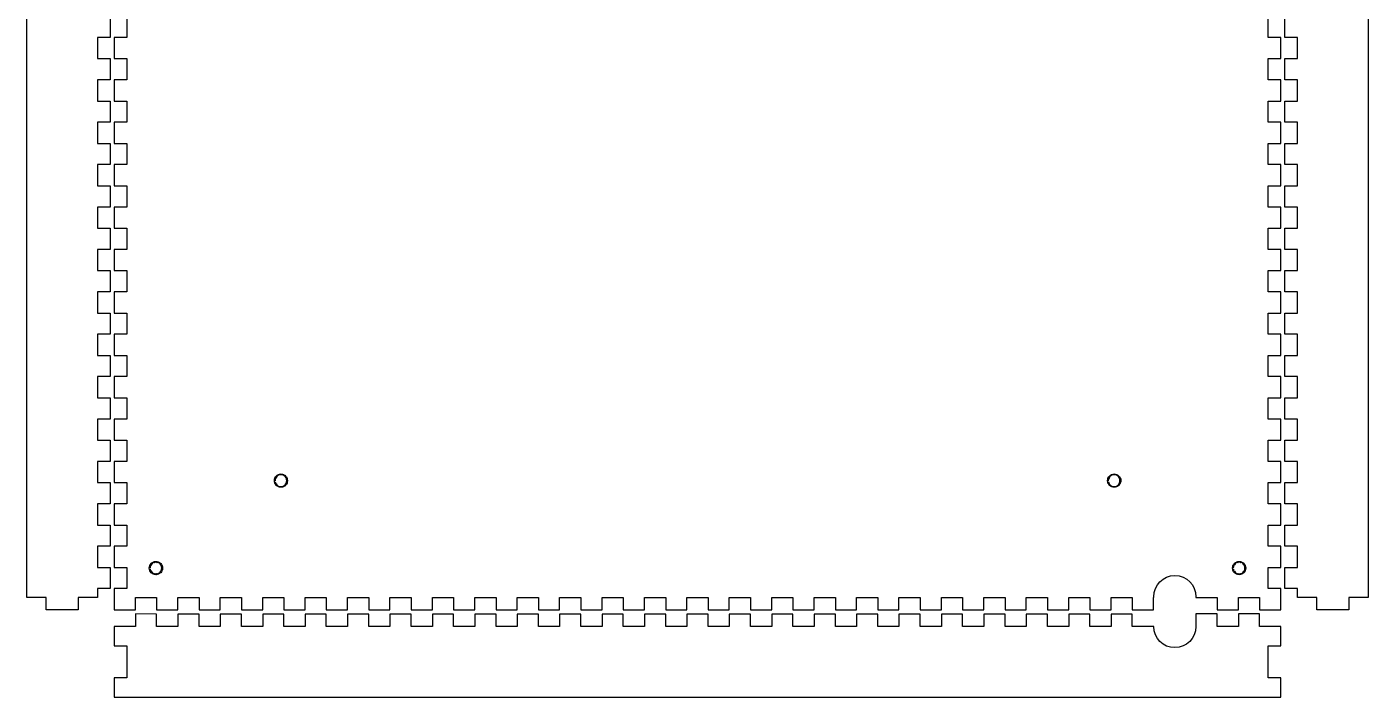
# Model space of a CAD drawing. Extents: x 4 to 326, y -29 to 293.
# Drawn here: x 4 to 326, y -29 to 132 of the extents above; entities that cross this region are included whole.
import ezdxf

# ---------------------------------------------------------------- set-up
doc = ezdxf.new("R2010")
doc.units = 0
doc.layers.add('Layer_1', color=7, linetype='CONTINUOUS')

msp = doc.modelspace()

# ---------------------------------------------------------------- linework, layer by layer
at = {"layer": 'Layer_1', "color": 7}
for p, q in [((4.025322, -4.998945), (4.050646, 267.647869)), ((325.949282, 267.640734), (325.974682, -5.002967)), ((24.000003, 134.5465), (24.000003, 129.455589)), ((28.001736, 134.545832), (28.001736, 129.457013)), ((302.00425, 129.457013), (302.00425, 134.545832)), ((306.000009, 129.454657), (306.000009, 134.545567)), ((24.000003, 129.455589), (21.000003, 129.455589)), ((21.000003, 129.455589), (21.000003, 124.364681)), ((28.001736, 129.457013), (25.003125, 129.457013)), ((25.003125, 129.457013), (25.003125, 124.359374)), ((305.002861, 129.457013), (302.00425, 129.457013)), ((305.002861, 124.359374), (305.002861, 129.457013)), ((309.000003, 129.454657), (306.000009, 129.454657)), ((309.000003, 124.363749), (309.000003, 129.454657)), ((21.000003, 124.364681), (24.000003, 124.364681)), ((24.000003, 124.364681), (24.000003, 119.273773)), ((25.003125, 124.359374), (28.001736, 124.359374)), ((28.001736, 124.359374), (28.001736, 119.270554)), ((302.00425, 119.270554), (302.00425, 124.359374)), ((302.00425, 124.359374), (305.002861, 124.359374)), ((306.000009, 119.272841), (306.000009, 124.363749)), ((306.000009, 124.363749), (309.000003, 124.363749)), ((24.000003, 119.273773), (21.000003, 119.273773)), ((21.000003, 119.273773), (21.000003, 114.182863)), ((28.001736, 119.270554), (25.003125, 119.270554)), ((25.003125, 119.270554), (25.003125, 114.181735)), ((305.002861, 119.270554), (302.00425, 119.270554)), ((305.002861, 114.181735), (305.002861, 119.270554)), ((309.000003, 119.272841), (306.000009, 119.272841)), ((309.000003, 114.18193), (309.000003, 119.272841)), ((21.000003, 114.182863), (24.000003, 114.182863)), ((24.000003, 114.182863), (24.000003, 109.091955)), ((25.003125, 114.181735), (28.001736, 114.181735)), ((28.001736, 114.181735), (28.001736, 109.092915)), ((302.00425, 109.092915), (302.00425, 114.181735)), ((302.00425, 114.181735), (305.002861, 114.181735)), ((306.000009, 109.091022), (306.000009, 114.18193)), ((306.000009, 114.18193), (309.000003, 114.18193)), ((24.000003, 109.091955), (21.000003, 109.091955)), ((21.000003, 109.091955), (21.000003, 104.001044)), ((28.001736, 109.092915), (25.003125, 109.092915)), ((25.003125, 109.092915), (25.003125, 104.004096)), ((305.002861, 109.092915), (302.00425, 109.092915)), ((305.002861, 104.004096), (305.002861, 109.092915)), ((309.000003, 109.091022), (306.000009, 109.091022)), ((309.000003, 104.000112), (309.000003, 109.091022)), ((21.000003, 104.001044), (24.000003, 104.001044)), ((24.000003, 104.001044), (24.000003, 98.910136)), ((25.003125, 104.004096), (28.001736, 104.004096)), ((28.001736, 104.004096), (28.001736, 98.906457)), ((302.00425, 98.906457), (302.00425, 104.004096)), ((302.00425, 104.004096), (305.002861, 104.004096)), ((306.000009, 98.909204), (306.000009, 104.000112)), ((306.000009, 104.000112), (309.000003, 104.000112)), ((24.000003, 98.910136), (21.000003, 98.910136)), ((21.000003, 98.910136), (21.000003, 93.819225)), ((28.001736, 98.906457), (25.003125, 98.906457)), ((25.003125, 98.906457), (25.003125, 93.817638)), ((305.002861, 98.906457), (302.00425, 98.906457)), ((305.002861, 93.817638), (305.002861, 98.906457)), ((309.000003, 98.909204), (306.000009, 98.909204)), ((309.000003, 93.818293), (309.000003, 98.909204)), ((21.000003, 93.819225), (24.000003, 93.819225)), ((24.000003, 93.819225), (24.000003, 88.728318)), ((25.003125, 93.817638), (28.001736, 93.817638)), ((28.001736, 93.817638), (28.001736, 88.728818)), ((302.00425, 88.728818), (302.00425, 93.817638)), ((302.00425, 93.817638), (305.002861, 93.817638)), ((306.000009, 88.727385), (306.000009, 93.818293)), ((306.000009, 93.818293), (309.000003, 93.818293)), ((24.000003, 88.728318), (21.000003, 88.728318)), ((21.000003, 88.728318), (21.000003, 83.63741)), ((28.001736, 88.728818), (25.003125, 88.728818)), ((25.003125, 88.728818), (25.003125, 83.639999)), ((305.002861, 88.728818), (302.00425, 88.728818)), ((305.002861, 83.639999), (305.002861, 88.728818)), ((309.000003, 88.727385), (306.000009, 88.727385)), ((309.000003, 83.636477), (309.000003, 88.727385)), ((21.000003, 83.63741), (24.000003, 83.63741)), ((24.000003, 83.63741), (24.000003, 78.546499)), ((25.003125, 83.639999), (28.001736, 83.639999)), ((28.001736, 83.639999), (28.001736, 78.54236)), ((302.00425, 78.54236), (302.00425, 83.639999)), ((302.00425, 83.639999), (305.002861, 83.639999)), ((306.000009, 78.545567), (306.000009, 83.636477)), ((306.000009, 83.636477), (309.000003, 83.636477)), ((24.000003, 78.546499), (21.000003, 78.546499)), ((21.000003, 78.546499), (21.000003, 73.455591)), ((28.001736, 78.54236), (25.003125, 78.54236)), ((25.003125, 78.54236), (25.003125, 73.45354)), ((305.002861, 78.54236), (302.00425, 78.54236)), ((305.002861, 73.45354), (305.002861, 78.54236)), ((309.000003, 78.545567), (306.000009, 78.545567)), ((309.000003, 73.454659), (309.000003, 78.545567)), ((21.000003, 73.455591), (24.000003, 73.455591)), ((24.000003, 73.455591), (24.000003, 68.36468)), ((25.003125, 73.45354), (28.001736, 73.45354)), ((28.001736, 73.45354), (28.001736, 68.364721)), ((302.00425, 68.364721), (302.00425, 73.45354)), ((302.00425, 73.45354), (305.002861, 73.45354)), ((306.000009, 68.363748), (306.000009, 73.454659)), ((306.000009, 73.454659), (309.000003, 73.454659)), ((24.000003, 68.36468), (21.000003, 68.36468)), ((21.000003, 68.36468), (21.000003, 63.273773)), ((28.001736, 68.364721), (25.003125, 68.364721)), ((25.003125, 68.364721), (25.003125, 63.275901)), ((305.002861, 68.364721), (302.00425, 68.364721)), ((305.002861, 63.275901), (305.002861, 68.364721)), ((309.000003, 68.363748), (306.000009, 68.363748)), ((309.000003, 63.27284), (309.000003, 68.363748)), ((21.000003, 63.273773), (24.000003, 63.273773)), ((24.000003, 63.273773), (24.000003, 58.182862)), ((25.003125, 63.275901), (28.001736, 63.275901)), ((28.001736, 63.275901), (28.001736, 58.178263)), ((302.00425, 58.178263), (302.00425, 63.275901)), ((302.00425, 63.275901), (305.002861, 63.275901)), ((306.000009, 58.181929), (306.000009, 63.27284)), ((306.000009, 63.27284), (309.000003, 63.27284)), ((24.000003, 58.182862), (21.000003, 58.182862)), ((21.000003, 58.182862), (21.000003, 53.091954)), ((28.001736, 58.178263), (25.003125, 58.178263)), ((25.003125, 58.178263), (25.003125, 53.089443)), ((305.002861, 58.178263), (302.00425, 58.178263)), ((305.002861, 53.089443), (305.002861, 58.178263)), ((309.000003, 58.181929), (306.000009, 58.181929)), ((309.000003, 53.091021), (309.000003, 58.181929)), ((21.000003, 53.091954), (24.000003, 53.091954)), ((24.000003, 53.091954), (24.000003, 48.001046)), ((25.003125, 53.089443), (28.001736, 53.089443)), ((28.001736, 53.089443), (28.001736, 48.000624)), ((302.00425, 48.000624), (302.00425, 53.089443)), ((302.00425, 53.089443), (305.002861, 53.089443)), ((306.000009, 48.000114), (306.000009, 53.091021)), ((306.000009, 53.091021), (309.000003, 53.091021)), ((24.000003, 48.001046), (21.000003, 48.001046)), ((21.000003, 48.001046), (21.000003, 42.910135)), ((28.001736, 48.000624), (25.003125, 48.000624)), ((25.003125, 48.000624), (25.003125, 42.911804)), ((305.002861, 48.000624), (302.00425, 48.000624)), ((305.002861, 42.911804), (305.002861, 48.000624)), ((309.000003, 48.000114), (306.000009, 48.000114)), ((309.000003, 42.909203), (309.000003, 48.000114)), ((21.000003, 42.910135), (24.000003, 42.910135)), ((24.000003, 42.910135), (24.000003, 37.819227)), ((25.003125, 42.911804), (28.001736, 42.911804)), ((28.001736, 42.911804), (28.001736, 37.814165)), ((302.00425, 37.814165), (302.00425, 42.911804)), ((302.00425, 42.911804), (305.002861, 42.911804)), ((306.000009, 37.818295), (306.000009, 42.909203)), ((306.000009, 42.909203), (309.000003, 42.909203)), ((24.000003, 37.819227), (21.000003, 37.819227)), ((21.000003, 37.819227), (21.000003, 32.728317)), ((28.001736, 37.814165), (25.003125, 37.814165)), ((25.003125, 37.814165), (25.003125, 32.725346)), ((305.002861, 37.814165), (302.00425, 37.814165)), ((305.002861, 32.725346), (305.002861, 37.814165)), ((309.000003, 37.818295), (306.000009, 37.818295)), ((309.000003, 32.727384), (309.000003, 37.818295)), ((21.000003, 32.728317), (24.000003, 32.728317)), ((24.000003, 32.728317), (24.000003, 27.637409)), ((25.003125, 32.725346), (28.001736, 32.725346)), ((28.001736, 32.725346), (28.001736, 27.636526)), ((302.00425, 27.636526), (302.00425, 32.725346)), ((302.00425, 32.725346), (305.002861, 32.725346)), ((306.000009, 27.636476), (306.000009, 32.727384)), ((306.000009, 32.727384), (309.000003, 32.727384)), ((24.000003, 27.637409), (21.000003, 27.637409)), ((21.000003, 27.637409), (21.000003, 22.546498)), ((28.001736, 27.636526), (25.003125, 27.636526)), ((25.003125, 27.636526), (25.003125, 22.547707)), ((305.002861, 27.636526), (302.00425, 27.636526)), ((305.002861, 22.547707), (305.002861, 27.636526)), ((309.000003, 27.636476), (306.000009, 27.636476)), ((309.000003, 22.545566), (309.000003, 27.636476)), ((21.000003, 22.546498), (24.000003, 22.546498)), ((24.000003, 22.546498), (24.000003, 17.45559)), ((25.003125, 22.547707), (28.001736, 22.547707)), ((28.001736, 22.547707), (28.001736, 17.458888)), ((63.43764, 23.341209), (63.550588, 23.623581)), ((63.43764, 23.058838), (63.43764, 23.341209)), ((63.43764, 23.341209), (63.43764, 23.341209)), ((63.43764, 22.71999), (63.43764, 23.002362)), ((63.43764, 23.002362), (63.43764, 23.002362)), ((63.550588, 22.437618), (63.43764, 22.71999)), ((63.43764, 22.71999), (63.43764, 22.71999)), ((63.550588, 23.623581), (63.663536, 23.905953)), ((63.550588, 23.623581), (63.550588, 23.623581)), ((63.720012, 23.567106), (63.607064, 23.284734)), ((63.607064, 23.284734), (63.607064, 23.341209)), ((63.607064, 23.341209), (63.607064, 23.002362)), ((63.607064, 23.002362), (63.607064, 23.058838)), ((63.607064, 22.71999), (63.607064, 22.776466)), ((63.607064, 22.776466), (63.720012, 22.494094)), ((63.720012, 23.905953), (63.889436, 24.131849)), ((63.83296, 23.793005), (63.720012, 23.567106)), ((63.720012, 23.567106), (63.720012, 23.567106)), ((64.002384, 24.018901), (63.83296, 23.793005)), ((63.83296, 23.793005), (63.83296, 23.793005)), ((63.889436, 24.131849), (64.115332, 24.357748)), ((63.889436, 24.131849), (63.889436, 24.131849)), ((64.22828, 24.188325), (64.002384, 24.018901)), ((64.002384, 24.018901), (64.002384, 24.018901)), ((64.115332, 24.357748), (64.397704, 24.470697)), ((64.115332, 24.357748), (64.115332, 24.357748)), ((64.454179, 24.301273), (64.22828, 24.188325)), ((64.22828, 24.188325), (64.22828, 24.188325)), ((64.397704, 24.470697), (64.680076, 24.583645)), ((64.397704, 24.470697), (64.397704, 24.470697)), ((64.736551, 24.414221), (64.454179, 24.301273)), ((64.454179, 24.301273), (64.454179, 24.301273)), ((64.680076, 24.583645), (65.018923, 24.64012)), ((64.680076, 24.583645), (64.680076, 24.583645)), ((65.301295, 24.414221), (64.736551, 24.414221)), ((65.018923, 24.64012), (65.018923, 24.64012)), ((65.018923, 24.64012), (65.301295, 24.583645)), ((65.301295, 24.583645), (65.35777, 24.583645)), ((65.583666, 24.301273), (65.301295, 24.414221)), ((65.35777, 24.583645), (65.640142, 24.470697)), ((65.809563, 24.188325), (65.527191, 24.301273)), ((65.527191, 24.301273), (65.583666, 24.301273)), ((65.640142, 24.470697), (65.640142, 24.470697)), ((65.640142, 24.470697), (65.866038, 24.357748)), ((66.035462, 24.018901), (65.809563, 24.188325)), ((65.809563, 24.188325), (65.809563, 24.188325)), ((65.866038, 24.357748), (65.922514, 24.357748)), ((65.922514, 24.357748), (66.14841, 24.131849)), ((66.204886, 23.793005), (65.978986, 24.018901)), ((65.978986, 24.018901), (66.035462, 24.018901)), ((66.14841, 24.131849), (66.14841, 24.131849)), ((66.14841, 24.131849), (66.317834, 23.905953)), ((66.317834, 23.567106), (66.14841, 23.793005)), ((66.14841, 23.793005), (66.204886, 23.793005)), ((66.317834, 23.905953), (66.317834, 23.905953)), ((66.317834, 23.905953), (66.487257, 23.623581)), ((66.374306, 23.284734), (66.317834, 23.567106)), ((66.317834, 23.567106), (66.317834, 23.567106)), ((66.317834, 22.494094), (66.374306, 22.776466)), ((66.430782, 23.002362), (66.374306, 23.341209)), ((66.374306, 23.341209), (66.374306, 23.284734)), ((66.374306, 22.71999), (66.430782, 23.058838)), ((66.374306, 22.776466), (66.374306, 22.71999)), ((66.430782, 23.058838), (66.430782, 23.002362)), ((66.487257, 23.623581), (66.487257, 23.623581)), ((66.487257, 23.623581), (66.54373, 23.341209)), ((66.54373, 22.71999), (66.487257, 22.437618)), ((66.54373, 23.341209), (66.54373, 23.341209)), ((66.54373, 23.341209), (66.600205, 23.058838)), ((66.600205, 23.002362), (66.54373, 22.71999)), ((66.54373, 22.71999), (66.54373, 22.71999)), ((263.413429, 23.058838), (263.469902, 23.341209)), ((263.469902, 22.71999), (263.413429, 23.002362)), ((263.413429, 23.002362), (263.413429, 23.002362)), ((263.469902, 23.341209), (263.526377, 23.623581)), ((263.469902, 23.341209), (263.469902, 23.341209)), ((263.526377, 22.437618), (263.469902, 22.71999)), ((263.469902, 22.71999), (263.469902, 22.71999)), ((263.526377, 23.623581), (263.695801, 23.905953)), ((263.526377, 23.623581), (263.526377, 23.623581)), ((263.639325, 23.341209), (263.582853, 23.002362)), ((263.582853, 23.002362), (263.582853, 23.058838)), ((263.695801, 23.567106), (263.639325, 23.284734)), ((263.639325, 23.284734), (263.639325, 23.341209)), ((263.639325, 22.71999), (263.639325, 22.776466)), ((263.639325, 22.776466), (263.695801, 22.494094)), ((263.695801, 23.905953), (263.865225, 24.131849)), ((263.695801, 23.905953), (263.695801, 23.905953)), ((263.865225, 23.793005), (263.695801, 23.567106)), ((263.695801, 23.567106), (263.695801, 23.567106)), ((264.034645, 24.018901), (263.808749, 23.793005)), ((263.808749, 23.793005), (263.865225, 23.793005)), ((263.865225, 24.131849), (264.091121, 24.357748)), ((263.865225, 24.131849), (263.865225, 24.131849)), ((264.204069, 24.188325), (263.978173, 24.018901)), ((263.978173, 24.018901), (264.034645, 24.018901)), ((264.091121, 24.357748), (264.147596, 24.357748)), ((264.147596, 24.357748), (264.373493, 24.470697)), ((264.486441, 24.301273), (264.204069, 24.188325)), ((264.204069, 24.188325), (264.204069, 24.188325)), ((264.373493, 24.470697), (264.655864, 24.583645)), ((264.373493, 24.470697), (264.373493, 24.470697)), ((264.71234, 24.414221), (264.429968, 24.301273)), ((264.429968, 24.301273), (264.486441, 24.301273)), ((264.71234, 24.583645), (264.994712, 24.64012)), ((265.277084, 24.414221), (264.71234, 24.414221)), ((264.994712, 24.64012), (264.994712, 24.64012)), ((264.994712, 24.64012), (265.333556, 24.583645)), ((265.559455, 24.301273), (265.277084, 24.414221)), ((265.333556, 24.583645), (265.333556, 24.583645)), ((265.333556, 24.583645), (265.615928, 24.470697)), ((265.785352, 24.188325), (265.559455, 24.301273)), ((265.559455, 24.301273), (265.559455, 24.301273)), ((265.615928, 24.470697), (265.615928, 24.470697)), ((265.615928, 24.470697), (265.898303, 24.357748)), ((266.011251, 24.018901), (265.785352, 24.188325)), ((265.785352, 24.188325), (265.785352, 24.188325)), ((265.898303, 24.357748), (265.898303, 24.357748)), ((265.898303, 24.357748), (266.124199, 24.131849)), ((266.180674, 23.793005), (266.011251, 24.018901)), ((266.011251, 24.018901), (266.011251, 24.018901)), ((266.124199, 24.131849), (266.124199, 24.131849)), ((266.124199, 24.131849), (266.293623, 23.905953)), ((266.293623, 23.567106), (266.180674, 23.793005)), ((266.180674, 23.793005), (266.180674, 23.793005)), ((266.293623, 23.905953), (266.350095, 23.905953)), ((266.406571, 23.284734), (266.293623, 23.567106)), ((266.293623, 23.567106), (266.293623, 23.567106)), ((266.293623, 22.494094), (266.406571, 22.776466)), ((266.350095, 23.905953), (266.463046, 23.623581)), ((266.406571, 23.002362), (266.406571, 23.341209)), ((266.406571, 23.341209), (266.406571, 23.284734)), ((266.406571, 22.71999), (266.406571, 23.058838)), ((266.406571, 23.058838), (266.406571, 23.002362)), ((266.406571, 22.776466), (266.406571, 22.71999)), ((266.463046, 23.623581), (266.463046, 23.623581)), ((266.463046, 23.623581), (266.575994, 23.341209)), ((266.575994, 22.71999), (266.463046, 22.437618)), ((266.575994, 23.341209), (266.575994, 23.341209)), ((266.575994, 23.341209), (266.575994, 23.058838)), ((266.575994, 23.002362), (266.575994, 22.71999)), ((266.575994, 22.71999), (266.575994, 22.71999)), ((302.00425, 17.458888), (302.00425, 22.547707)), ((302.00425, 22.547707), (305.002861, 22.547707)), ((306.000009, 17.454658), (306.000009, 22.545566)), ((306.000009, 22.545566), (309.000003, 22.545566)), ((63.663536, 22.155247), (63.550588, 22.381146)), ((63.720012, 22.494094), (63.720012, 22.494094)), ((63.720012, 22.494094), (63.83296, 22.211722)), ((63.889436, 21.92935), (63.720012, 22.155247)), ((63.83296, 22.211722), (63.83296, 22.268195)), ((63.83296, 22.268195), (64.002384, 22.042299)), ((63.889436, 21.872875), (63.889436, 21.92935)), ((64.115332, 21.703451), (63.889436, 21.872875)), ((64.002384, 22.042299), (64.002384, 22.042299)), ((64.002384, 22.042299), (64.22828, 21.872875)), ((64.397704, 21.590503), (64.115332, 21.703451)), ((64.115332, 21.703451), (64.115332, 21.703451)), ((64.22828, 21.872875), (64.22828, 21.872875)), ((64.22828, 21.872875), (64.454179, 21.703451)), ((64.397704, 21.534028), (64.397704, 21.590503)), ((64.680076, 21.477555), (64.397704, 21.534028)), ((64.454179, 21.703451), (64.454179, 21.703451)), ((64.454179, 21.703451), (64.736551, 21.646979)), ((65.018923, 21.421079), (64.680076, 21.477555)), ((64.680076, 21.477555), (64.680076, 21.477555)), ((64.736551, 21.646979), (64.736551, 21.646979)), ((64.736551, 21.646979), (65.018923, 21.590503)), ((65.018923, 21.590503), (65.301295, 21.646979)), ((65.018923, 21.590503), (65.018923, 21.590503)), ((65.301295, 21.477555), (65.018923, 21.421079)), ((65.018923, 21.421079), (65.018923, 21.421079)), ((65.301295, 21.646979), (65.583666, 21.703451)), ((65.301295, 21.646979), (65.301295, 21.646979)), ((65.640142, 21.534028), (65.35777, 21.477555)), ((65.527191, 21.703451), (65.809563, 21.872875)), ((65.583666, 21.703451), (65.527191, 21.703451)), ((65.866038, 21.703451), (65.640142, 21.590503)), ((65.640142, 21.590503), (65.640142, 21.534028)), ((65.809563, 21.872875), (66.035462, 22.042299)), ((65.809563, 21.872875), (65.809563, 21.872875)), ((65.922514, 21.703451), (65.866038, 21.703451)), ((66.14841, 21.872875), (65.922514, 21.703451)), ((65.978986, 22.042299), (66.204886, 22.268195)), ((66.035462, 22.042299), (65.978986, 22.042299)), ((66.14841, 22.211722), (66.317834, 22.494094)), ((66.204886, 22.268195), (66.14841, 22.211722)), ((66.317834, 22.155247), (66.14841, 21.92935)), ((66.14841, 21.92935), (66.14841, 21.872875)), ((66.317834, 22.494094), (66.317834, 22.494094)), ((66.487257, 22.381146), (66.317834, 22.155247)), ((66.317834, 22.155247), (66.317834, 22.155247)), ((263.695801, 22.155247), (263.526377, 22.381146)), ((263.695801, 22.494094), (263.695801, 22.494094)), ((263.695801, 22.494094), (263.865225, 22.211722)), ((263.865225, 21.92935), (263.695801, 22.155247)), ((263.695801, 22.155247), (263.695801, 22.155247)), ((263.865225, 22.211722), (263.808749, 22.268195)), ((263.808749, 22.268195), (264.034645, 22.042299)), ((263.865225, 21.872875), (263.865225, 21.92935)), ((264.091121, 21.703451), (263.865225, 21.872875)), ((264.034645, 22.042299), (263.978173, 22.042299)), ((263.978173, 22.042299), (264.204069, 21.872875)), ((264.147596, 21.703451), (264.091121, 21.703451)), ((264.373493, 21.590503), (264.147596, 21.703451)), ((264.204069, 21.872875), (264.204069, 21.872875)), ((264.204069, 21.872875), (264.486441, 21.703451)), ((264.373493, 21.534028), (264.373493, 21.590503)), ((264.655864, 21.477555), (264.373493, 21.534028)), ((264.486441, 21.703451), (264.429968, 21.703451)), ((264.429968, 21.703451), (264.71234, 21.646979)), ((264.71234, 21.646979), (264.71234, 21.646979)), ((264.71234, 21.646979), (264.994712, 21.590503)), ((264.994712, 21.421079), (264.71234, 21.477555)), ((264.994712, 21.590503), (265.277084, 21.646979)), ((264.994712, 21.590503), (264.994712, 21.590503)), ((265.333556, 21.477555), (264.994712, 21.421079)), ((264.994712, 21.421079), (264.994712, 21.421079)), ((265.277084, 21.646979), (265.559455, 21.703451)), ((265.277084, 21.646979), (265.277084, 21.646979)), ((265.615928, 21.534028), (265.333556, 21.477555)), ((265.333556, 21.477555), (265.333556, 21.477555)), ((265.559455, 21.703451), (265.785352, 21.872875)), ((265.559455, 21.703451), (265.559455, 21.703451)), ((265.898303, 21.703451), (265.615928, 21.590503)), ((265.615928, 21.590503), (265.615928, 21.534028)), ((265.785352, 21.872875), (266.011251, 22.042299)), ((265.785352, 21.872875), (265.785352, 21.872875)), ((266.124199, 21.872875), (265.898303, 21.703451)), ((265.898303, 21.703451), (265.898303, 21.703451)), ((266.011251, 22.042299), (266.180674, 22.268195)), ((266.011251, 22.042299), (266.011251, 22.042299)), ((266.293623, 22.155247), (266.124199, 21.92935)), ((266.124199, 21.92935), (266.124199, 21.872875)), ((266.180674, 22.211722), (266.293623, 22.494094)), ((266.180674, 22.268195), (266.180674, 22.211722)), ((266.293623, 22.494094), (266.293623, 22.494094)), ((266.350095, 22.155247), (266.293623, 22.155247)), ((266.463046, 22.381146), (266.350095, 22.155247)), ((24.000003, 17.45559), (21.000003, 17.45559)), ((21.000003, 17.45559), (21.000003, 12.364694)), ((28.001736, 17.458888), (25.003125, 17.458888)), ((25.003125, 17.458888), (25.003125, 12.361249)), ((305.002861, 17.458888), (302.00425, 17.458888)), ((305.002861, 12.361249), (305.002861, 17.458888)), ((309.000003, 17.454658), (306.000009, 17.454658)), ((309.000003, 12.363761), (309.000003, 17.454658)), ((21.000003, 12.364694), (24.000003, 12.364694)), ((24.000003, 12.364694), (24.000003, 7.273772)), ((25.003125, 12.361249), (28.001736, 12.361249)), ((28.001736, 12.361249), (28.001736, 7.272415)), ((302.00425, 7.272415), (302.00425, 12.361249)), ((302.00425, 12.361249), (305.002861, 12.361249)), ((306.000009, 7.272839), (306.000009, 12.363761)), ((306.000009, 12.363761), (309.000003, 12.363761)), ((24.000003, 7.273772), (21.000003, 7.273772)), ((21.000003, 7.273772), (21.000003, 2.18285)), ((28.001736, 7.272415), (25.003125, 7.272415)), ((25.003125, 7.272415), (25.003125, 2.18361)), ((305.002861, 7.272415), (302.00425, 7.272415)), ((305.002861, 2.18361), (305.002861, 7.272415)), ((309.000003, 7.272839), (306.000009, 7.272839)), ((309.000003, 2.181917), (309.000003, 7.272839)), ((33.901538, 3.179855), (34.127434, 3.349273)), ((34.127434, 3.349273), (34.353333, 3.462218)), ((34.127434, 3.349273), (34.127434, 3.349273)), ((34.466282, 3.349273), (34.18391, 3.179855)), ((34.409806, 3.518691), (34.692178, 3.575164)), ((34.748653, 3.405746), (34.466282, 3.349273)), ((34.466282, 3.349273), (34.466282, 3.349273)), ((34.692178, 3.575164), (34.97455, 3.631636)), ((34.692178, 3.575164), (34.692178, 3.575164)), ((35.031025, 3.462218), (34.692178, 3.405746)), ((34.692178, 3.405746), (34.748653, 3.405746)), ((34.97455, 3.631636), (35.031025, 3.631636)), ((35.313397, 3.405746), (34.97455, 3.462218)), ((34.97455, 3.462218), (35.031025, 3.462218)), ((35.031025, 3.631636), (35.313397, 3.575164)), ((35.539293, 3.349273), (35.256922, 3.405746)), ((35.256922, 3.405746), (35.313397, 3.405746)), ((35.313397, 3.575164), (35.313397, 3.575164)), ((35.313397, 3.575164), (35.595769, 3.518691)), ((35.821668, 3.179855), (35.539293, 3.349273)), ((35.539293, 3.349273), (35.539293, 3.349273)), ((35.652244, 3.462218), (35.878141, 3.349273)), ((35.878141, 3.349273), (35.878141, 3.349273)), ((35.878141, 3.349273), (36.10404, 3.179855)), ((293.909609, 3.179855), (294.1355, 3.349273)), ((294.1355, 3.349273), (294.36139, 3.462218)), ((294.1355, 3.349273), (294.1355, 3.349273)), ((294.474336, 3.349273), (294.191972, 3.179855)), ((294.417863, 3.518691), (294.700226, 3.575164)), ((294.756699, 3.405746), (294.474336, 3.349273)), ((294.474336, 3.349273), (294.474336, 3.349273)), ((294.700226, 3.575164), (294.982618, 3.631636)), ((294.700226, 3.575164), (294.700226, 3.575164)), ((295.03909, 3.462218), (294.700226, 3.405746)), ((294.700226, 3.405746), (294.756699, 3.405746)), ((295.321454, 3.405746), (294.982618, 3.462218)), ((294.982618, 3.462218), (295.03909, 3.462218)), ((295.03909, 3.631636), (295.321454, 3.575164)), ((295.547344, 3.349273), (295.264981, 3.405746)), ((295.264981, 3.405746), (295.321454, 3.405746)), ((295.321454, 3.575164), (295.321454, 3.575164)), ((295.321454, 3.575164), (295.603817, 3.518691)), ((295.829736, 3.179855), (295.547344, 3.349273)), ((295.547344, 3.349273), (295.547344, 3.349273)), ((295.66029, 3.462218), (295.886209, 3.349273)), ((295.886209, 3.349273), (295.886209, 3.349273)), ((295.886209, 3.349273), (296.112099, 3.179855)), ((21.000003, 2.18285), (24.000003, 2.18285)), ((24.000003, 2.18285), (24.000003, -2.908044)), ((25.003125, 2.18361), (28.001736, 2.18361)), ((28.001736, 2.18361), (28.001736, -2.905196)), ((33.393267, 2.050373), (33.449743, 2.332737)), ((33.449743, 1.711509), (33.393267, 1.993901)), ((33.393267, 1.993901), (33.393267, 1.993901)), ((33.449743, 2.332737), (33.562691, 2.6151)), ((33.449743, 2.332737), (33.449743, 2.332737)), ((33.562691, 1.429146), (33.449743, 1.711509)), ((33.449743, 1.711509), (33.449743, 1.711509)), ((33.562691, 2.671573), (33.675639, 2.897492)), ((33.562691, 2.6151), (33.562691, 2.671573)), ((33.675639, 1.146782), (33.562691, 1.372673)), ((33.732114, 2.558627), (33.619166, 2.276264)), ((33.619166, 2.276264), (33.619166, 2.332737)), ((33.619166, 2.332737), (33.619166, 1.993901)), ((33.619166, 1.993901), (33.619166, 2.050373)), ((33.619166, 1.711509), (33.619166, 1.767982)), ((33.619166, 1.767982), (33.732114, 1.485618)), ((33.675639, 2.897492), (33.901538, 3.123382)), ((33.675639, 2.897492), (33.675639, 2.897492)), ((33.845063, 2.841019), (33.675639, 2.558627)), ((33.675639, 2.558627), (33.732114, 2.558627)), ((33.732114, 1.485618), (33.675639, 1.485618)), ((33.675639, 1.485618), (33.845063, 1.203255)), ((33.901538, 0.920892), (33.675639, 1.146782)), ((33.675639, 1.146782), (33.675639, 1.146782)), ((34.014486, 3.010437), (33.845063, 2.784546)), ((33.845063, 2.784546), (33.845063, 2.841019)), ((33.845063, 1.203255), (33.845063, 1.259728)), ((33.845063, 1.259728), (34.014486, 1.033837)), ((34.127434, 0.694973), (33.901538, 0.920892)), ((33.901538, 0.920892), (33.901538, 0.920892)), ((34.240383, 3.179855), (34.014486, 3.010437)), ((34.014486, 3.010437), (34.014486, 3.010437)), ((34.014486, 1.033837), (34.014486, 1.033837)), ((34.014486, 1.033837), (34.240383, 0.864391)), ((34.353333, 0.582028), (34.127434, 0.694973)), ((34.127434, 0.694973), (34.127434, 0.694973)), ((34.18391, 3.179855), (34.240383, 3.179855)), ((34.240383, 0.864391), (34.18391, 0.864391)), ((34.18391, 0.864391), (34.466282, 0.694973)), ((34.692178, 0.469082), (34.409806, 0.582028)), ((34.466282, 0.694973), (34.466282, 0.751446)), ((34.466282, 0.751446), (34.748653, 0.6385)), ((34.748653, 0.6385), (34.692178, 0.6385)), ((34.692178, 0.6385), (35.031025, 0.6385)), ((34.97455, 0.41261), (34.692178, 0.469082)), ((34.692178, 0.469082), (34.692178, 0.469082)), ((35.031025, 0.6385), (34.97455, 0.6385)), ((34.97455, 0.6385), (35.313397, 0.6385)), ((35.031025, 0.41261), (34.97455, 0.41261)), ((35.313397, 0.469082), (35.031025, 0.41261)), ((35.256922, 0.6385), (35.539293, 0.751446)), ((35.313397, 0.6385), (35.256922, 0.6385)), ((35.595769, 0.582028), (35.313397, 0.469082)), ((35.313397, 0.469082), (35.313397, 0.469082)), ((35.539293, 0.694973), (35.821668, 0.864391)), ((35.539293, 0.751446), (35.539293, 0.694973)), ((35.652244, 0.582028), (35.595769, 0.582028)), ((35.878141, 0.694973), (35.652244, 0.582028)), ((35.991089, 3.010437), (35.765192, 3.179855)), ((35.765192, 3.179855), (35.821668, 3.179855)), ((35.765192, 0.864391), (35.991089, 1.033837)), ((35.821668, 0.864391), (35.765192, 0.864391)), ((36.10404, 0.920892), (35.878141, 0.694973)), ((35.878141, 0.694973), (35.878141, 0.694973)), ((36.160512, 2.784546), (35.991089, 3.010437)), ((35.991089, 3.010437), (35.991089, 3.010437)), ((35.991089, 1.033837), (36.160512, 1.259728)), ((35.991089, 1.033837), (35.991089, 1.033837)), ((36.160512, 0.920892), (36.10404, 0.920892)), ((36.160512, 3.123382), (36.329936, 2.897492)), ((36.329936, 2.558627), (36.160512, 2.841019)), ((36.160512, 2.841019), (36.160512, 2.784546)), ((36.160512, 1.203255), (36.329936, 1.485618)), ((36.160512, 1.259728), (36.160512, 1.203255)), ((36.329936, 1.146782), (36.160512, 0.920892)), ((36.329936, 2.897492), (36.329936, 2.897492)), ((36.329936, 2.897492), (36.442884, 2.671573)), ((36.386412, 2.276264), (36.329936, 2.558627)), ((36.329936, 2.558627), (36.329936, 2.558627)), ((36.329936, 1.485618), (36.386412, 1.767982)), ((36.329936, 1.485618), (36.329936, 1.485618)), ((36.442884, 1.372673), (36.329936, 1.146782)), ((36.329936, 1.146782), (36.329936, 1.146782)), ((36.442884, 1.993901), (36.386412, 2.332737)), ((36.386412, 2.332737), (36.386412, 2.276264)), ((36.386412, 1.711509), (36.442884, 2.050373)), ((36.386412, 1.767982), (36.386412, 1.711509)), ((36.442884, 2.671573), (36.49936, 2.6151)), ((36.442884, 2.050373), (36.442884, 1.993901)), ((36.49936, 2.6151), (36.555832, 2.332737)), ((36.555832, 1.711509), (36.49936, 1.429146)), ((36.555832, 2.332737), (36.555832, 2.332737)), ((36.555832, 2.332737), (36.612308, 2.050373)), ((36.612308, 1.993901), (36.555832, 1.711509)), ((36.555832, 1.711509), (36.555832, 1.711509)), ((293.401327, 2.050373), (293.457799, 2.332737)), ((293.457799, 1.711509), (293.401327, 1.993901)), ((293.401327, 1.993901), (293.401327, 1.993901)), ((293.457799, 2.332737), (293.514272, 2.6151)), ((293.457799, 2.332737), (293.457799, 2.332737)), ((293.514272, 1.429146), (293.457799, 1.711509)), ((293.457799, 1.711509), (293.457799, 1.711509)), ((293.570745, 2.671573), (293.68369, 2.897492)), ((293.627217, 2.332737), (293.570745, 1.993901)), ((293.570745, 1.993901), (293.570745, 2.050373)), ((293.68369, 1.146782), (293.570745, 1.372673)), ((293.68369, 2.558627), (293.627217, 2.276264)), ((293.627217, 2.276264), (293.627217, 2.332737)), ((293.627217, 1.711509), (293.627217, 1.767982)), ((293.627217, 1.767982), (293.68369, 1.485618)), ((293.68369, 2.897492), (293.853108, 3.123382)), ((293.68369, 2.897492), (293.68369, 2.897492)), ((293.853108, 2.841019), (293.68369, 2.558627)), ((293.68369, 2.558627), (293.68369, 2.558627)), ((293.68369, 1.485618), (293.68369, 1.485618)), ((293.68369, 1.485618), (293.853108, 1.203255)), ((293.853108, 0.920892), (293.68369, 1.146782)), ((293.68369, 1.146782), (293.68369, 1.146782)), ((294.022554, 3.010437), (293.853108, 2.784546)), ((293.853108, 2.784546), (293.853108, 2.841019)), ((293.853108, 1.203255), (293.853108, 1.259728)), ((293.853108, 1.259728), (294.022554, 1.033837)), ((294.1355, 0.694973), (293.909609, 0.920892)), ((294.248445, 3.179855), (294.022554, 3.010437)), ((294.022554, 3.010437), (294.022554, 3.010437)), ((294.022554, 1.033837), (294.022554, 1.033837)), ((294.022554, 1.033837), (294.248445, 0.864391)), ((294.36139, 0.582028), (294.1355, 0.694973)), ((294.1355, 0.694973), (294.1355, 0.694973)), ((294.191972, 3.179855), (294.248445, 3.179855)), ((294.248445, 0.864391), (294.191972, 0.864391)), ((294.191972, 0.864391), (294.474336, 0.694973)), ((294.417863, 0.582028), (294.36139, 0.582028)), ((294.700226, 0.469082), (294.417863, 0.582028)), ((294.474336, 0.694973), (294.474336, 0.751446)), ((294.474336, 0.751446), (294.756699, 0.6385)), ((294.756699, 0.6385), (294.700226, 0.6385)), ((294.700226, 0.6385), (295.03909, 0.6385)), ((294.982618, 0.41261), (294.700226, 0.469082)), ((294.700226, 0.469082), (294.700226, 0.469082)), ((295.03909, 0.6385), (294.982618, 0.6385)), ((294.982618, 0.6385), (295.321454, 0.6385)), ((295.321454, 0.469082), (295.03909, 0.41261)), ((295.264981, 0.6385), (295.547344, 0.751446)), ((295.321454, 0.6385), (295.264981, 0.6385)), ((295.603817, 0.582028), (295.321454, 0.469082)), ((295.321454, 0.469082), (295.321454, 0.469082)), ((295.547344, 0.694973), (295.829736, 0.864391)), ((295.547344, 0.751446), (295.547344, 0.694973)), ((295.886209, 0.694973), (295.66029, 0.582028)), ((295.999154, 3.010437), (295.773263, 3.179855)), ((295.773263, 3.179855), (295.829736, 3.179855)), ((295.773263, 0.864391), (295.999154, 1.033837)), ((295.829736, 0.864391), (295.773263, 0.864391)), ((296.112099, 0.920892), (295.886209, 0.694973)), ((295.886209, 0.694973), (295.886209, 0.694973)), ((296.168572, 2.784546), (295.999154, 3.010437)), ((295.999154, 3.010437), (295.999154, 3.010437)), ((295.999154, 1.033837), (296.168572, 1.259728)), ((295.999154, 1.033837), (295.999154, 1.033837)), ((296.112099, 3.123382), (296.33799, 2.897492)), ((296.33799, 1.146782), (296.112099, 0.920892)), ((296.112099, 0.920892), (296.112099, 0.920892)), ((296.33799, 2.558627), (296.168572, 2.841019)), ((296.168572, 2.841019), (296.168572, 2.784546)), ((296.168572, 1.203255), (296.33799, 1.485618)), ((296.168572, 1.259728), (296.168572, 1.203255)), ((296.394463, 2.276264), (296.281517, 2.558627)), ((296.281517, 2.558627), (296.33799, 2.558627)), ((296.281517, 1.485618), (296.394463, 1.767982)), ((296.33799, 1.485618), (296.281517, 1.485618)), ((296.33799, 2.897492), (296.33799, 2.897492)), ((296.33799, 2.897492), (296.450935, 2.671573)), ((296.450935, 1.372673), (296.33799, 1.146782)), ((296.33799, 1.146782), (296.33799, 1.146782)), ((296.394463, 1.993901), (296.394463, 2.332737)), ((296.394463, 2.332737), (296.394463, 2.276264)), ((296.394463, 1.711509), (296.394463, 2.050373)), ((296.394463, 2.050373), (296.394463, 1.993901)), ((296.394463, 1.767982), (296.394463, 1.711509)), ((296.450935, 2.671573), (296.450935, 2.6151)), ((296.450935, 2.6151), (296.563881, 2.332737)), ((296.563881, 1.711509), (296.450935, 1.429146)), ((296.563881, 2.332737), (296.563881, 2.332737)), ((296.563881, 2.332737), (296.620353, 2.050373)), ((296.620353, 1.993901), (296.563881, 1.711509)), ((296.563881, 1.711509), (296.563881, 1.711509)), ((302.00425, -2.905196), (302.00425, 2.18361)), ((302.00425, 2.18361), (305.002861, 2.18361)), ((306.000009, -2.908977), (306.000009, 2.181917)), ((306.000009, 2.181917), (309.000003, 2.181917)), ((24.000003, -2.908044), (21.000003, -2.908044)), ((21.000003, -2.908044), (21.000003, -4.998944)), ((28.001736, -2.905196), (25.003125, -2.905196)), ((25.003125, -2.905196), (25.003125, -8.002863)), ((305.002861, -2.905196), (302.00425, -2.905196)), ((305.002861, -8.002863), (305.002861, -2.905196)), ((309.000003, -2.908977), (306.000009, -2.908977)), ((309.000003, -4.999876), (309.000003, -2.908977)), ((8.666667, -4.998945), (4.025322, -4.998945)), ((8.666667, -7.998967), (8.666667, -4.998945)), ((21, -4.998945), (16.333333, -4.998945)), ((16.333333, -4.998945), (16.333333, -7.998967)), ((30.091944, -8.002863), (30.091944, -5.004252)), ((30.091944, -5.004252), (35.180764, -5.004252)), ((35.180764, -5.004252), (35.180764, -8.002863)), ((40.269583, -8.002863), (40.269583, -5.004252)), ((40.269583, -5.004252), (45.367222, -5.004252)), ((45.367222, -5.004252), (45.367222, -8.002863)), ((50.456042, -8.002863), (50.456042, -5.004252)), ((50.456042, -5.004252), (55.544861, -5.004252)), ((55.544861, -5.004252), (55.544861, -8.002863)), ((60.633681, -8.002863), (60.633681, -5.004252)), ((60.633681, -5.004252), (65.731319, -5.004252)), ((65.731319, -5.004252), (65.731319, -8.002863)), ((70.820139, -8.002863), (70.820139, -5.004252)), ((70.820139, -5.004252), (75.908958, -5.004252)), ((75.908958, -5.004252), (75.908958, -8.002863)), ((80.997778, -8.002863), (80.997778, -5.004252)), ((80.997778, -5.004252), (86.086597, -5.004252)), ((86.086597, -5.004252), (86.086597, -8.002863)), ((91.184236, -8.002863), (91.184236, -5.004252)), ((91.184236, -5.004252), (96.273056, -5.004252)), ((96.273056, -5.004252), (96.273056, -8.002863)), ((101.361875, -8.002863), (101.361875, -5.004252)), ((101.361875, -5.004252), (106.450694, -5.004252)), ((106.450694, -5.004252), (106.450694, -8.002863)), ((111.548333, -8.002863), (111.548333, -5.004252)), ((111.548333, -5.004252), (116.637153, -5.004252)), ((116.637153, -5.004252), (116.637153, -8.002863)), ((121.725972, -8.002863), (121.725972, -5.004252)), ((121.725972, -5.004252), (126.814792, -5.004252)), ((126.814792, -5.004252), (126.814792, -8.002863)), ((131.912431, -8.002863), (131.912431, -5.004252)), ((131.912431, -5.004252), (137.00125, -5.004252)), ((137.00125, -5.004252), (137.00125, -8.002863)), ((142.090069, -8.002863), (142.090069, -5.004252)), ((142.090069, -5.004252), (147.178889, -5.004252)), ((147.178889, -5.004252), (147.178889, -8.002863)), ((152.276528, -8.002863), (152.276528, -5.004252)), ((152.276528, -5.004252), (157.365347, -5.004252)), ((157.365347, -5.004252), (157.365347, -8.002863)), ((162.454167, -8.002863), (162.454167, -5.004252)), ((162.454167, -5.004252), (167.542986, -5.004252)), ((167.542986, -5.004252), (167.542986, -8.002863)), ((172.640625, -8.002863), (172.640625, -5.004252)), ((172.640625, -5.004252), (177.729444, -5.004252)), ((177.729444, -5.004252), (177.729444, -8.002863)), ((182.818264, -8.002863), (182.818264, -5.004252)), ((182.818264, -5.004252), (187.907083, -5.004252)), ((187.907083, -5.004252), (187.907083, -8.002863)), ((192.995903, -8.002863), (192.995903, -5.004252)), ((192.995903, -5.004252), (198.093542, -5.004252)), ((198.093542, -5.004252), (198.093542, -8.002863)), ((203.182361, -8.002863), (203.182361, -5.004252)), ((203.182361, -5.004252), (208.271181, -5.004252)), ((208.271181, -5.004252), (208.271181, -8.002863)), ((213.36, -8.002863), (213.36, -5.004252)), ((213.36, -5.004252), (218.457639, -5.004252)), ((218.457639, -5.004252), (218.457639, -8.002863)), ((223.546458, -8.002863), (223.546458, -5.004252)), ((223.546458, -5.004252), (228.635278, -5.004252)), ((228.635278, -5.004252), (228.635278, -8.002863)), ((233.724097, -8.002863), (233.724097, -5.004252)), ((233.724097, -5.004252), (238.821736, -5.004252)), ((238.821736, -5.004252), (238.821736, -8.002863)), ((243.910556, -8.002863), (243.910556, -5.004252)), ((243.910556, -5.004252), (248.999375, -5.004252)), ((248.999375, -5.004252), (248.999375, -8.002863)), ((254.088194, -8.002863), (254.088194, -5.004252)), ((254.088194, -5.004252), (259.185833, -5.004252)), ((259.185833, -5.004252), (259.185833, -8.002863)), ((264.274653, -8.002863), (264.274653, -5.004252)), ((264.274653, -5.004252), (269.363472, -5.004252)), ((269.363472, -5.004252), (269.363472, -8.002863)), ((274.452292, -8.002863), (274.452292, -5.004252)), ((274.452292, -5.004252), (274.514028, -5.004252)), ((274.514028, -5.004252), (274.514028, -4.880751)), ((284.63875, -4.880751), (284.63875, -5.004252)), ((284.63875, -5.004252), (289.727584, -5.004252)), ((289.727584, -5.004252), (289.727584, -8.002863)), ((294.816389, -8.002863), (294.816389, -5.004252)), ((294.816389, -5.004252), (299.905194, -5.004252)), ((299.905194, -5.004252), (299.905194, -8.002863)), ((313.66666, -4.999863), (309.000003, -4.999863)), ((313.66666, -7.999885), (313.66666, -4.999863)), ((325.974682, -5.002967), (321.33334, -4.999863)), ((321.33334, -4.999863), (321.33334, -7.999885)), ((16.333333, -7.998967), (8.666667, -7.998967)), ((25.003125, -8.002863), (30.091944, -8.002863)), ((30.091944, -8.999446), (30.091944, -11.998057)), ((35.180764, -9.000688), (30.091944, -8.999446)), ((35.180764, -8.002863), (40.269583, -8.002863)), ((35.180764, -11.999299), (35.180764, -9.000688)), ((45.367222, -9.000688), (40.269583, -9.000688)), ((40.269583, -9.000688), (40.269583, -11.999299)), ((45.367222, -8.002863), (50.456042, -8.002863)), ((45.367222, -11.999299), (45.367222, -9.000688)), ((55.544861, -9.000688), (50.456042, -9.000688)), ((50.456042, -9.000688), (50.456042, -11.999299)), ((55.544861, -8.002863), (60.633681, -8.002863)), ((55.544861, -11.999299), (55.544861, -9.000688)), ((65.731319, -9.000688), (60.633681, -9.000688)), ((60.633681, -9.000688), (60.633681, -11.999299)), ((65.731319, -8.002863), (70.820139, -8.002863)), ((65.731319, -11.999299), (65.731319, -9.000688)), ((75.908958, -9.000688), (70.820139, -9.000688)), ((70.820139, -9.000688), (70.820139, -11.999299)), ((75.908958, -8.002863), (80.997778, -8.002863)), ((75.908958, -11.999299), (75.908958, -9.000688)), ((86.086597, -9.000688), (80.997778, -9.000688)), ((80.997778, -9.000688), (80.997778, -11.999299)), ((86.086597, -8.002863), (91.184236, -8.002863)), ((86.086597, -11.999299), (86.086597, -9.000688)), ((96.273056, -9.000688), (91.184236, -9.000688)), ((91.184236, -9.000688), (91.184236, -11.999299)), ((96.273056, -8.002863), (101.361875, -8.002863)), ((96.273056, -11.999299), (96.273056, -9.000688)), ((106.450694, -9.000688), (101.361875, -9.000688)), ((101.361875, -9.000688), (101.361875, -11.999299)), ((106.450694, -8.002863), (111.548333, -8.002863)), ((106.450694, -11.999299), (106.450694, -9.000688)), ((116.637153, -9.000688), (111.548333, -9.000688)), ((111.548333, -9.000688), (111.548333, -11.999299)), ((116.637153, -8.002863), (121.725972, -8.002863)), ((116.637153, -11.999299), (116.637153, -9.000688)), ((126.814792, -9.000688), (121.725972, -9.000688)), ((121.725972, -9.000688), (121.725972, -11.999299)), ((126.814792, -8.002863), (131.912431, -8.002863)), ((126.814792, -11.999299), (126.814792, -9.000688)), ((137.00125, -9.000688), (131.912431, -9.000688)), ((131.912431, -9.000688), (131.912431, -11.999299)), ((137.00125, -8.002863), (142.090069, -8.002863)), ((137.00125, -11.999299), (137.00125, -9.000688)), ((147.178889, -9.000688), (142.090069, -9.000688)), ((142.090069, -9.000688), (142.090069, -11.999299)), ((147.178889, -8.002863), (152.276528, -8.002863)), ((147.178889, -11.999299), (147.178889, -9.000688)), ((157.365347, -9.000688), (152.276528, -9.000688)), ((152.276528, -9.000688), (152.276528, -11.999299)), ((157.365347, -8.002863), (162.454167, -8.002863)), ((157.365347, -11.999299), (157.365347, -9.000688)), ((167.542986, -9.000688), (162.454167, -9.000688)), ((162.454167, -9.000688), (162.454167, -11.999299)), ((167.542986, -8.002863), (172.640625, -8.002863)), ((167.542986, -11.999299), (167.542986, -9.000688)), ((177.729444, -9.000688), (172.640625, -9.000688)), ((172.640625, -9.000688), (172.640625, -11.999299)), ((177.729444, -8.002863), (182.818264, -8.002863)), ((177.729444, -11.999299), (177.729444, -9.000688)), ((187.907083, -9.000688), (182.818264, -9.000688)), ((182.818264, -9.000688), (182.818264, -11.999299)), ((187.907083, -8.002863), (192.995903, -8.002863)), ((187.907083, -11.999299), (187.907083, -9.000688)), ((198.093542, -9.000688), (192.995903, -9.000688)), ((192.995903, -9.000688), (192.995903, -11.999299)), ((198.093542, -8.002863), (203.182361, -8.002863)), ((198.093542, -11.999299), (198.093542, -9.000688)), ((208.271181, -9.000688), (203.182361, -9.000688)), ((203.182361, -9.000688), (203.182361, -11.999299)), ((208.271181, -8.002863), (213.36, -8.002863)), ((208.271181, -11.999299), (208.271181, -9.000688)), ((218.457639, -9.000688), (213.36, -9.000688)), ((213.36, -9.000688), (213.36, -11.999299)), ((218.457639, -8.002863), (223.546458, -8.002863)), ((218.457639, -11.999299), (218.457639, -9.000688)), ((228.635278, -9.000688), (223.546458, -9.000688)), ((223.546458, -9.000688), (223.546458, -11.999299)), ((228.635278, -8.002863), (233.724097, -8.002863)), ((228.635278, -11.999299), (228.635278, -9.000688)), ((238.821736, -9.000688), (233.724097, -9.000688)), ((233.724097, -9.000688), (233.724097, -11.999299)), ((238.821736, -8.002863), (243.910556, -8.002863)), ((238.821736, -11.999299), (238.821736, -9.000688)), ((248.999375, -9.000688), (243.910556, -9.000688)), ((243.910556, -9.000688), (243.910556, -11.999299)), ((248.999375, -8.002863), (254.088194, -8.002863)), ((248.999375, -11.999299), (248.999375, -9.000688)), ((259.185833, -9.000688), (254.088194, -9.000688)), ((254.088194, -9.000688), (254.088194, -11.999299)), ((259.185833, -8.002863), (264.274653, -8.002863)), ((259.185833, -11.999299), (259.185833, -9.000688)), ((269.363472, -9.000688), (264.274653, -9.000688)), ((264.274653, -9.000688), (264.274653, -11.999299)), ((269.363472, -8.002863), (274.452292, -8.002863)), ((269.363472, -11.999299), (269.363472, -9.000688)), ((289.727584, -8.999446), (284.63875, -8.999446)), ((284.63875, -8.999446), (284.63875, -11.936307)), ((289.727584, -8.002863), (294.816389, -8.002863)), ((289.727584, -11.998057), (289.727584, -8.999446)), ((299.905194, -8.999446), (294.816389, -8.999446)), ((294.816389, -8.999446), (294.816389, -11.998057)), ((299.905194, -8.002863), (305.002861, -8.002863)), ((299.905194, -11.998057), (299.905194, -8.999446)), ((321.33334, -7.999885), (313.66666, -7.999885)), ((30.091944, -11.998057), (25.003125, -11.998057)), ((25.003125, -11.998057), (25.003125, -16.663529)), ((40.269583, -11.999299), (35.180764, -11.999299)), ((50.456042, -11.999299), (45.367222, -11.999299)), ((60.633681, -11.999299), (55.544861, -11.999299)), ((70.820139, -11.999299), (65.731319, -11.999299)), ((80.997778, -11.999299), (75.908958, -11.999299)), ((91.184236, -11.999299), (86.086597, -11.999299)), ((101.361875, -11.999299), (96.273056, -11.999299)), ((111.548333, -11.999299), (106.450694, -11.999299)), ((121.725972, -11.999299), (116.637153, -11.999299)), ((131.912431, -11.999299), (126.814792, -11.999299)), ((142.090069, -11.999299), (137.00125, -11.999299)), ((152.276528, -11.999299), (147.178889, -11.999299)), ((162.454167, -11.999299), (157.365347, -11.999299)), ((172.640625, -11.999299), (167.542986, -11.999299)), ((182.818264, -11.999299), (177.729444, -11.999299)), ((192.995903, -11.999299), (187.907083, -11.999299)), ((203.182361, -11.999299), (198.093542, -11.999299)), ((213.36, -11.999299), (208.271181, -11.999299)), ((223.546458, -11.999299), (218.457639, -11.999299)), ((233.724097, -11.999299), (228.635278, -11.999299)), ((243.910556, -11.999299), (238.821736, -11.999299)), ((254.088194, -11.999299), (248.999375, -11.999299)), ((264.274653, -11.999299), (259.185833, -11.999299)), ((274.452292, -11.999299), (269.363472, -11.999299)), ((274.507729, -11.999299), (274.452292, -11.999299)), ((294.816389, -11.998057), (289.727584, -11.998057)), ((305.002861, -11.998057), (299.905194, -11.998057)), ((305.002861, -16.663529), (305.002861, -11.998057)), ((25.003125, -16.663529), (28.001736, -16.663529)), ((28.001736, -16.663529), (28.001736, -24.336474)), ((302.00425, -24.336474), (302.00425, -16.663529)), ((302.00425, -16.663529), (305.002861, -16.663529)), ((28.001736, -24.336474), (25.003125, -24.336474)), ((25.003125, -24.336474), (25.003125, -28.975473)), ((305.002861, -24.336474), (302.00425, -24.336474)), ((305.002861, -28.975473), (305.002861, -24.336474)), ((25.003125, -28.975473), (303.582917, -28.948944)), ((303.582917, -28.948944), (305.002861, -28.975473))]:
    msp.add_line(p, q, dxfattribs=at)
for points in [[(63.43764, 23.002362), (63.43764, 23.002362), (63.43764, 23.002362), (63.43764, 23.058838)], [(63.663536, 23.905953), (63.663536, 23.905953), (63.663536, 23.905953), (63.720012, 23.905953)], [(66.600205, 23.058838), (66.600205, 23.002362), (66.600205, 23.002362), (66.600205, 23.002362)], [(263.413429, 23.002362), (263.413429, 23.002362), (263.413429, 23.002362), (263.413429, 23.058838)], [(264.655864, 24.583645), (264.71234, 24.583645), (264.71234, 24.583645), (264.71234, 24.583645)], [(266.575994, 23.058838), (266.575994, 23.002362), (266.575994, 23.002362), (266.575994, 23.002362)], [(63.550588, 22.381146), (63.550588, 22.381146), (63.550588, 22.381146), (63.550588, 22.437618)], [(63.720012, 22.155247), (63.663536, 22.155247), (63.663536, 22.155247), (63.663536, 22.155247)], [(65.35777, 21.477555), (65.301295, 21.477555), (65.301295, 21.477555), (65.301295, 21.477555)], [(66.487257, 22.437618), (66.487257, 22.381146), (66.487257, 22.381146), (66.487257, 22.381146)], [(263.526377, 22.381146), (263.526377, 22.381146), (263.526377, 22.381146), (263.526377, 22.437618)], [(264.71234, 21.477555), (264.71234, 21.477555), (264.71234, 21.477555), (264.655864, 21.477555)], [(266.463046, 22.437618), (266.463046, 22.381146), (266.463046, 22.381146), (266.463046, 22.381146)], [(34.353333, 3.462218), (34.409806, 3.462218), (34.409806, 3.462218), (34.409806, 3.518691)], [(35.595769, 3.518691), (35.595769, 3.462218), (35.652244, 3.462218), (35.652244, 3.462218)], [(294.36139, 3.462218), (294.36139, 3.462218), (294.417863, 3.462218), (294.417863, 3.518691)], [(294.982618, 3.631636), (294.982618, 3.631636), (294.982618, 3.631636), (295.03909, 3.631636)], [(295.603817, 3.518691), (295.603817, 3.462218), (295.603817, 3.462218), (295.66029, 3.462218)], [(33.393267, 1.993901), (33.393267, 2.050373), (33.393267, 2.050373), (33.393267, 2.050373)], [(33.562691, 1.372673), (33.562691, 1.429146), (33.562691, 1.429146), (33.562691, 1.429146)], [(33.901538, 3.123382), (33.901538, 3.123382), (33.901538, 3.123382), (33.901538, 3.179855)], [(34.409806, 0.582028), (34.409806, 0.582028), (34.409806, 0.582028), (34.353333, 0.582028)], [(36.10404, 3.179855), (36.10404, 3.123382), (36.160512, 3.123382), (36.160512, 3.123382)], [(36.49936, 1.429146), (36.49936, 1.429146), (36.442884, 1.429146), (36.442884, 1.372673)], [(36.612308, 2.050373), (36.612308, 2.050373), (36.612308, 2.050373), (36.612308, 1.993901)], [(274.514028, -4.880751), (274.514028, -2.03296), (276.771571, 0.260971), (279.576389, 0.260971)], [(279.576389, 0.260971), (282.381198, 0.260971), (284.63875, -2.03296), (284.63875, -4.880751)], [(293.401327, 1.993901), (293.401327, 2.050373), (293.401327, 2.050373), (293.401327, 2.050373)], [(293.514272, 2.6151), (293.570745, 2.6151), (293.570745, 2.671573), (293.570745, 2.671573)], [(293.570745, 1.372673), (293.570745, 1.429146), (293.570745, 1.429146), (293.514272, 1.429146)], [(293.853108, 3.123382), (293.909609, 3.123382), (293.909609, 3.123382), (293.909609, 3.179855)], [(293.909609, 0.920892), (293.909609, 0.920892), (293.909609, 0.920892), (293.853108, 0.920892)], [(295.03909, 0.41261), (294.982618, 0.41261), (294.982618, 0.41261), (294.982618, 0.41261)], [(295.66029, 0.582028), (295.603817, 0.582028), (295.603817, 0.582028), (295.603817, 0.582028)], [(296.112099, 3.179855), (296.112099, 3.123382), (296.112099, 3.123382), (296.112099, 3.123382)], [(296.450935, 1.429146), (296.450935, 1.429146), (296.450935, 1.429146), (296.450935, 1.372673)], [(296.620353, 2.050373), (296.620353, 2.050373), (296.620353, 2.050373), (296.620353, 1.993901)], [(279.576389, -17.078057), (276.771571, -17.078057), (274.507729, -14.847118), (274.507729, -11.999299)], [(284.63875, -11.998057), (284.605702, -14.816554), (282.360455, -17.078057), (279.576389, -17.078057)], [(284.63875, -11.936307), (284.63875, -11.957473), (284.639004, -11.97706), (284.63875, -11.998057)]]:
    msp.add_open_spline(points, degree=3, dxfattribs=at)

doc.saveas('drawing.dxf')
